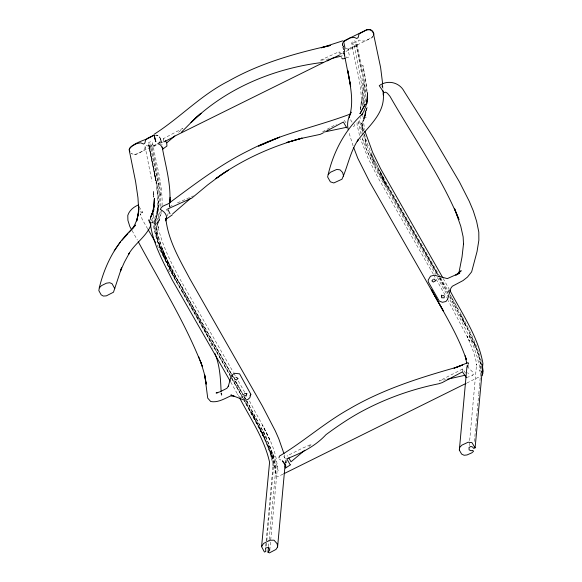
<?xml version="1.0" encoding="UTF-8"?>
<svg xmlns="http://www.w3.org/2000/svg" width="582" height="582" viewBox="0 0 582 582"><rect width="100%" height="100%" fill="white"/><g stroke="black" fill="none" stroke-linecap="round" stroke-linejoin="round"><path stroke-width="0.44" stroke-dasharray="2.91 2.18" d="M159.475 142.641L160.348 142.801L159.475 142.641L160.712 140.72L160.741 139.04C159.861 136.988 158.253 135.097 155.852 135.017M286.177 460.166L286.14 462.988L286.002 461.344L285.675 463.061M364.761 103.312L363.954 82.506L362.63 94.342L363.241 107.008M162.043 205.708C162.916 184.276 155.889 163.469 152.557 142.51L150.767 141.652L148.723 142.554L148.301 143.914L148.89 145.071L148.024 146.038L146.337 145.587L145.027 146.293L144.983 148.308L143.296 150.745L137.308 153.859L134.122 154.492L131.51 153.692M283.092 474.112L278.211 476.534L275.803 475.639C274.478 467.986 274.246 460.013 271.045 452.578L272.543 458.681C267.749 442.102 259.47 426.846 251.322 411.736L263.217 434.761L270.805 452.752L272.543 458.681M154.215 223.117C164.859 197.895 152.382 170.133 149.123 144.773L149.93 143.441C153.619 169.209 166.183 197.807 154.215 223.117C155.86 243.531 166.576 261.784 175.662 279.68L230.53 375.412M348.131 49.506L348.116 49.885L348.683 48.946L348.131 49.506L349.353 55.734L348.232 57.422L346.661 57.865M467.07 367.729L467.215 364.267L468.583 367.962L473.086 372.4L473.144 374.793L472.184 375.674L467.23 377.354M361.044 134.035L358.723 123.275L358.898 119.114M366.238 108.565C366.231 116.837 359.858 124.381 363.605 132.696M462.457 371.862L462.617 368.988L466.247 374.037M160.501 206.341L160.072 194.213L160.225 195.53L158.588 183.243L158.777 184.509L151.087 145.544L152.622 144.176L152.557 142.51M169.588 206.348L169.689 204.609M285.9 463.025L286.002 461.344M157.7 212.867L158.464 201.277M169.442 207.41L169.624 204.74M169.5 206.559L169.675 204.027M481.016 368.792C478.251 342.172 461.468 319.14 449.711 295.78M153.786 213.099L151.451 221.516M265.698 546.243L266.105 541.726M266.185 540.823L273.067 464.953L273.14 465.884C268.971 442.429 255.651 421.965 244.666 401.224M266.323 546.054L266.738 541.536M266.818 540.634L273.598 466.524C271.481 453.014 265.334 440.545 259.405 428.359L263.246 435.983L244.295 400.78M285.289 462.836L285.449 461.024L284.249 454.535M466.844 367.831L467.084 365.14M469.208 445.659L476.585 364.157L476.709 365.22L475.69 359.225L473.173 351.004L467.31 336.309L469.412 341.008L448.249 300.661M474.403 441.483L478.666 394.742M478.746 393.847L479.401 386.652M479.481 385.757L480.877 370.472M269.786 550.063L277.396 467.732C275.883 442.982 259.492 421.87 249.147 400.19M268.498 546.745L269.095 540.409M269.182 539.507L275.883 468.023C272.027 443.506 257.593 422.336 246.593 400.642M360.564 109.605L361.451 99.74L360.636 109.853M167.485 263.53C160.865 249.751 154.485 234.757 155.685 219.225M365.161 112.406L365.358 110.784M468.401 364.456L467.608 367.257M362.39 106.2C364.223 96.205 362.797 86.02 361.72 76.031M360.542 109.94C363.866 87.351 354.671 65.119 351.804 42.988L352.459 41.62L354.14 40.9L355.653 41.307L356.708 42.413L358.032 41.882L358.308 40.573L359.691 40.063L361.829 41.038L365.183 40.915L372.305 37.292L373.098 36.048M365.518 110.551L364.274 117.251L361.575 124.366L362.426 131.678M354.838 124.41L353.958 126.389L352.452 126.92M161.672 210.066L157.846 223.91L157.904 221.953L158.217 227.817L157.962 226.158C161.774 244.396 170.366 261.158 179.045 277.483L233.353 372.364M160.203 211.506L156.289 225.358L156.609 229.33L157.213 232.924L161.847 247.561L167.456 260.605L176.506 278.123L231.338 373.928M151.786 223.313L154.034 214.052M158.209 208.756L154.383 221.604L155.241 223.102M163.622 138.538L163.484 139.069L163.622 138.538L182.69 128.396L177.852 133.067M161.178 213.187L159.606 219.349L156.514 225.874L156.813 235.783L160.115 245.684L174.578 277.076M342.725 42.551L342.303 44.101L343.38 49.666M155.27 225.991L158.871 213.747M362.535 115.585L363.866 118.735L365.802 112.959L363.481 121.442L364.587 129.56M358.723 123.275L360.789 117.455M167.303 215.98L168.147 213.521M343.424 49.71L342.383 44.436L343.424 41.744M159.686 219.239L156.929 226.311L157.213 232.924M159.301 136.668L160.734 139.898L159.817 142.161L153.939 145.813L151.531 146.329L151.087 145.544M361.422 72.248L356.49 46.174L357.159 44.581L355.369 42.501L353.645 42.53C357.457 63.052 362.833 83.575 363.241 104.549M274.871 472.759L275.781 471.696L276.028 466.699L270.579 448.104L262.22 429.72L246.659 400.845M373.011 36.368L371.389 38.005L348.487 49.266M308.875 446.612L311.596 444.204L301.447 448.649L287.093 455.91L287.617 456.07M472.468 375.215L473.122 374.677M322.61 131.743L336.454 124.155M139.12 206.872L142.721 212.234L140.684 213.383L140.371 214.903L140.415 213.783L142.241 219.407L147.653 228.784M159.795 142.663L136.625 154.114L133.86 154.499L131.292 153.517M155.794 177.525L155.896 178.267L149.123 144.773L150.083 146.722L152.113 147.297L159.439 143.674M160.254 143.274L162.698 142.059M340.208 54.235L342.645 53.027M345.904 51.412L356.49 46.174M466.88 382.992L482.333 375.332M169.5 206.748L173.487 204.806M177.474 202.871L193.399 195.872M462.617 368.988L439.323 380.941L445.477 379.653M329.223 58.847L319.867 60.492L338.87 51.82L339.815 52.264L342.427 55.894M365.874 101.719L365.285 92.851L363.241 78.534L356.075 44.145L353.136 44.567L351.804 42.988M155.329 135.279L156.827 135.213L159.279 136.639M480.921 370.996L479.204 370.981L479.452 366.173L477.007 356.431L473.828 346.916L470.22 338.389L458.703 315.793L448.889 298.006M142.721 212.234L140.146 211.892L138.8 209.847M364.368 117.113L366.151 117.484L363.896 113.708M151.458 222.586L152.95 222.979L151.16 219.843M241.821 397.913L239.515 396.771L237.42 394.232M279.302 459.234L280.91 460.093M344.188 120.278L346.392 123.326M352.052 122.147L349.687 118.452M220.934 393.163L221.931 394.509L221.298 392.821M481.94 365.3L475.356 345.191L470.22 338.389L469.085 334.155L475.399 347.207M283.776 456.455L285.318 458.601M231.534 374.081L179.132 282.539C169.064 265.996 161.156 248.208 156.158 229.432M342.478 45.323L344.333 47.979M346.086 56.905L346.508 57.531M183.054 288.505L176.266 278.116L172.818 269.917M436.718 274.027L388.529 190.219C379.58 172.585 367.446 156.565 362.004 137.308M166.161 209.113L167.347 210.997M234.43 380.606L243.247 395.425M243.713 396.211L246.033 400.11M246.499 400.889L249.743 406.352M182.479 290.927L231.461 374.211M231.92 374.99L233.753 378.104M236.954 383.553L235.579 381.217L243.567 395.345M362.477 138.953L365.169 143.587L366.471 149.421L371.265 160.246L377.267 172.156L435.598 274.398M157.067 245.08C175.888 279.404 198.222 312.09 212.961 348.48M166.51 261.42L168.867 265.508M437.882 274.66L381.807 176.892L386.164 184.792C377.529 168.744 368.1 152.804 363.423 135.031M439.694 277.818L447.973 292.659M438.966 277.949L447.798 293.568M433.212 274.013L378.089 177.786L368.079 158.188L360.404 138.734M433.663 274.799L446.503 297.533M467.724 372.64L468.459 373.913M230.981 376.198L244.171 399.885M342.383 44.436L344.362 47.884L347.519 49.012L356.155 45.6L356.075 44.145M440.065 276.857L382.207 175.64L371.04 153.641L374.524 163.069M440.509 277.643L449.479 293.335M381.916 176.397L438.151 274.864M439.948 278.014L444.452 285.893M233.797 373.142L235.594 376.278M231.985 374.873L233.338 377.238M231.782 374.713L233.578 377.856M235.383 380.999L242.57 393.563M244.818 397.491L245.713 399.063M171.137 272.165L230.094 375.426M231.891 378.555L242.949 398.11M230.996 377.267L174.411 278.414C165.972 262.264 157.467 245.757 153.794 227.758C152.331 220.913 156.82 214.903 157.504 208.24L157.045 211.761C159.359 189.252 152.957 167.012 148.89 145.071M231.44 378.053L242.585 397.652M230.77 382.141L238.766 396.364M436.798 272.958L383.873 179.758L378.176 168.838M238.285 380.984L244.811 392.479M443.178 278.436L449.362 289.45M378.511 172.643L387.037 187.79M437.38 277.541L448.446 297.22M244.011 396.131L246.215 400.06M449.537 296.682L465.433 325.644L460.42 314.011L475.356 345.191M132.063 230.545L137.352 240.053M243.851 398.103L255.964 420.102M244.607 400.678L263.217 434.761M381.654 85.794L383.211 88.66M168.147 269.379L169.828 272.485M156.354 233.993L158.486 237.958M175.786 280.575C166.678 263.137 156.412 245.211 154.012 225.35C161.047 208.167 157.787 189.325 154.288 171.654L155.641 180.776L148.301 143.914M374.721 161.214L384.047 179.052L380.148 171.108M462.865 319.794L467.652 329.063M457.488 308.926L450.279 294.892C462.093 316.71 475.509 338.266 481.685 362.542M268.702 445.332L275.17 458.318L278.167 470.882M172.068 269.524L164.568 254.749L162.334 248.398M259.725 427.472L264.766 438.181M263.544 431.255L266.541 437.649M369.992 152.899L376.161 167.798M473.886 342.754L477.371 350.677L481.27 364.87M363.794 133.547L366.26 141.193L373.717 158.995M268.367 446.132L270.805 452.752L275.322 468.583L274.726 465.876M353.078 145.878L348.596 131.387M272.762 454.215L274.406 459.467M365.11 139.163L367.009 146.06M362.688 128.44L361.662 123.028L363.634 130.812M364.514 134.275L366.26 141.193M359.509 135.439L357.13 125.065L357.042 121.973M481.459 365.685L482.034 368.144M338.95 52.271L339.255 53.624M160.741 139.04L162.022 144.933M479.954 361.349L480.87 365.802L480.907 369.264M357.159 44.581L363.532 75.253L366.093 93.855M152.113 147.297L159.614 185.076L160.981 196.032M160.734 139.898L161.636 144.351M361.662 123.028L363.612 132.667M145.027 146.293L151.909 181.308M163.44 138.923L163.979 141.899M362.564 134.893L360.345 125.654L359.822 119.994M153.583 193.981L153.888 197.4M448.547 289.792L448.7 291.502M221.051 392.719L221.305 395.687L221.175 393.003M153.692 195.741L153.83 197.473M366.995 92.276L365.496 78.999L362.826 65.169L366.558 86.107L367.155 92.72M382.716 84.812L382.992 89.177M382.665 83.939L382.985 89.097M367.111 107.43L365.554 114.363L363.866 118.735L367.111 107.43M269.888 440.123L262.409 425.027L269.888 440.123M164.917 256.204L158.311 242.527L170.235 269.561L164.917 256.204M153.51 193.129L153.357 191.42L153.488 193.151"/><path stroke-width="0.87" d="M285.02 465.796L285.406 468.132L290.68 464.698M468.488 363.801L468.503 363.008L467.695 362.761L454.047 368.159L462.719 364.95L456.957 367.177C419.906 377.609 382.789 389.322 349.404 408.899C324.749 422.648 303.6 441.687 279.425 456.113L278.96 457.874M162.756 148.301L162.771 147.908L163.04 148.846L160.778 145.274L158.951 143.87M169.835 202.005C170.977 183.41 165.419 165.157 162.182 147.02M285.755 465.549L285.653 467.237L285.558 465.491L282.372 460.842L284.452 463.396M367.111 101.159L367.584 92.727L366.711 103.8M234.575 377.776L234.488 379.057L236.488 379.988L237.951 378.482M169.806 202.07L169.988 199.4M169.733 203.183L170.148 197.269M153.655 208.232L154.405 198.498L153.641 208.836M383.262 93.535C385.379 113.897 367.824 126.425 357.304 141.091M268.418 547.647L267.989 552.173L269.386 552.9L275.977 549.459L277.599 546.942L285.202 463.738M449.806 290.236C462.115 313.851 478.12 336.709 482.907 363.364L475.116 447.813L473.704 448.416L472.548 447.005L470.867 446.43L469.041 447.471L469.099 449.879L471.056 450.737L472.853 450.403L473.501 451.37L471.747 452.869L466.99 454.964L464.072 455.262L461.613 454.069L459.344 450.104L466.837 367.853M267.989 552.173L269.786 550.063L268.608 547.386L265.53 548.055L265.829 551.481L264.41 552.02L261.587 546.651L269.575 462.217C264.417 438.908 250.544 418.814 239.653 397.942M459.344 450.104L459.584 447.623L461.788 445.179L468.124 442.225L471.929 442.611L475.116 447.813M366.733 103.894L367.162 100.133L365.823 106.215L363.888 111.278L361.655 114.938L362.521 113.89C345.024 129.968 333.602 151.429 328.197 174.462L327.622 176.95L330.365 181.831L333.813 182.959L341.954 179.22C347.927 166.146 350.204 151.378 358.497 139.294L357.232 141.15M463.527 243.8L462.021 256.989L459.009 272.318M150.352 219.458L150.607 217.384L153.924 209.564L151.385 215.311M153.713 208.421L154.114 205.242L152.317 213.187L150.607 217.384L153.517 210.007M482.333 375.332L483.155 371.192L482.172 364.245M444.379 296.136L444.117 297.831L441.614 297.729L441.469 295.118M132.238 228.828C115.309 244.484 104.651 265.647 99.282 287.886L98.845 290.651L101.166 294.827L103.298 296.056L106.31 295.874L113.483 292.215L121.565 267.851L120.452 271.154L124.352 262.278L129.553 252.719L128.44 254.567C134.566 243.509 146.395 236.743 151.022 224.805M373.673 35.109L373.913 33.683L371.833 30.424L369.235 29.456L366.369 29.929L344.268 40.776L343.598 41.344L344.959 47.789L344.144 52.264M136.792 220.833L138.72 210.866L138.705 206.05L138.261 213.536L136.792 220.869M447.623 299.024L450.868 288.214L452.323 286.242L463.046 280.568L467.455 277.09L471.646 271.845L477.036 251.591L478.862 240.257L478.804 232.087L476.629 221.407L473.297 210.859L469.281 201.328L459.358 181.759L433.641 138.087L404.163 91.41C399.383 82.171 387.503 79.538 379.253 85.67L383.342 91.752L383.473 92.953L385.524 92.145L387.35 93.207L389.998 96.357C413.322 137.185 440.88 175.975 458.98 219.589L454.44 208.305L460.769 226.238L463.134 236.845L463.527 244.353M217.821 392.785L216.075 392.981L220.091 391.788L226.9 388.31L228.675 385.75L228.253 386.477L231.236 375.907L234.32 373.266L239.588 373.84L250.827 394.261L249.867 397.622L247.808 399.579L244.382 400.19L230.879 394.974L234.357 396.247L230.53 395.986C224.332 398.757 217.792 402.882 210.699 401.515L207.73 398.124L204.733 375.077M246.892 393.468L246.121 396.087L243.341 394.596M166.743 217.617L165.615 220.891L165.819 218.235C167.958 240.06 179.598 259.543 189.71 278.567L262.337 405.93L275.344 431.015L278.8 438.843L284.001 453.756M152.317 213.187L153.219 210.8M349.637 115.92L350.022 114.487M343.882 41.678L344.268 40.776M250.056 395.702L250.827 394.261M261.587 546.651L263.595 543.435L269.75 540.242L274.013 540.191L277.156 543.755L277.599 546.942M120.576 241.697L114.203 250.835M172.367 214.802L166.183 219.145M457.583 274.137L459.023 272.26M447.733 299.25L445.907 301.505L442.48 302.298L439.25 301.069L428.323 281.964L428.207 280.022L430.52 276.166L434.39 275.206L447.354 278.603L459.787 273.009L455.946 275.133M433.161 279.411L431.88 280.866L433.306 282.052L435.838 280.619L433.99 279.011M122.06 240.235L128.033 233.549M129.248 232.182L135.599 225.067L132.82 228.195C136.588 222.026 139.105 214.663 138.516 207.374M99.282 287.886L101.501 285.638L106.448 283.172L109.685 282.721L112.006 283.645L114.8 288.665M181.613 132.012L196.236 117.331L201.037 113.264L191.034 122.533C226.376 87.904 274.493 68.181 323.228 62.347M460.042 271.859L461.213 270.695L455.844 275.017M328.197 174.462L330.511 172.228L336.723 169.435L340.063 169.849L342.623 172.498L343.591 176.128M190.78 198.229L172.694 213.841M304.793 450.228L291.015 461.795L288.825 457.932M174.833 135.992L166.728 142.845L166.925 146.038L162.378 149.348M154.157 134.267C179.809 117.928 200.928 95.041 228.326 81.211C260.016 63.191 295.307 53.238 330.663 45.381L321.279 47.797L342.638 40.864M343.424 41.744L350.313 37.772L354.423 37.444L356.737 38.477L358.112 37.619L359.109 33.872L367.002 29.726L370.581 29.828L373.098 31.93L380.606 67.476L382.665 83.939M326.4 131.139L343.38 122.024L346.763 127.858M323.214 132.914L320.231 134.362L302.102 138.232L286.679 142.539L302.08 138.109C271.328 146.46 241.77 159.846 215.929 178.572L228.399 170.104L222.717 173.618L207.629 184.96L192.031 197.931L167.689 208.974L170.017 213.747M163.979 141.899L174.171 136.697M153.408 135.286L154.172 135.533L155.809 141.732L154.121 135.33L153.408 135.286C146.213 140.851 134.166 141.433 129.146 149.392L129.859 151.793M173.283 136.828L330.43 59.066M283.907 473.712L466.066 383.393M327.164 60.921L339.568 54.977M153.837 135.344L148.235 137.869L145.638 139.935L144.911 142.954L143.703 144.067L140.546 142.808L136.341 143.739L131.372 146.402L129.473 148.425L129.291 150.396L135.621 181.759L137.963 197.764L138.37 204.755M349.862 114.225C316.433 126.803 280.859 133.649 249.001 150.432C220.862 164.219 195.901 183.286 170.817 201.845C168.424 205.162 161.192 204.9 160.341 209.462C163.549 211.106 166.743 213.965 166.59 217.915M345.09 58.302L342.733 58.957L341.51 57.829M465.127 375.237L447.238 379.289M346.785 127.262L323.701 132.129M331.776 58.404L341.605 56.083M441.687 295.751L443.84 295.605M149.821 220.222L148.526 219.967L150.28 223.35M244.564 393.367L246.47 393.781M438.442 276.137L439.839 276.712M235.892 377.201L237.834 378.285M466.4 377.638L462.457 371.862L442.211 382.607L439.061 383.691C411.016 389.343 383.814 399.157 358.788 413.045C347.359 419.484 336.52 426.897 325.971 434.674C315.233 446.299 301.287 453.123 286.773 458.805L289.952 464.392M481.394 371.592L482.82 373.397M165.259 140.662L166.728 142.845M148.083 229.519L155.78 242.847M442.735 277.65L380.621 168.729L372.655 152.389L364.899 131.146M230.319 381.356L172.134 279.746C162.895 261.325 152.382 242.592 150.091 221.764M131.619 229.752L129.859 226.587L127.916 220.367L127.785 215.391C129.451 210.313 133.554 207.025 138.349 204.951L138.8 209.847M138.232 241.639C160.254 282.736 185.352 322.639 202.245 366.224L198.615 356.555M344.66 54.897L343.904 53.318L344.784 55.13M214.853 353.354C219.865 365.307 220.534 378.424 221.087 391.213M353.667 147.508L357.741 158.166L369.861 182.29L443.651 311.465L431.502 289.778C443.782 312.716 458.012 334.897 466.335 359.705L465.214 355.849L466.837 363.561M200.877 362.12L204.129 373.091L206.283 384.12L204.755 375.012M349.222 116.393L349.535 117.768M343.766 51.471L350.691 86.645M348.276 129.742C346.625 123.675 348.16 117.506 351.157 112.122L349.928 114.938C353.878 100.33 350.138 85.132 347.803 70.575L350.59 85.692M153.488 193.151L153.626 194.875M383.087 90.814L383.356 95.106M383.458 91.76L383.473 92.953M365.227 104.207L360.011 113.621L365.227 104.207M274.529 139.287L258.553 146.126L279.651 137.126L274.529 139.287"/></g></svg>
